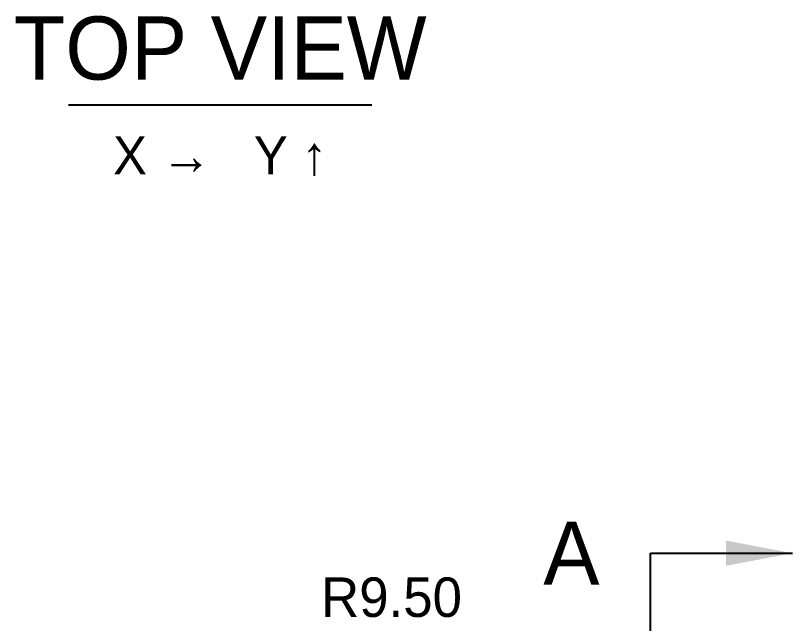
# Model space of a CAD drawing. Header units: millimetres. Extents: x -113 to 601, y 5 to 415.
# Drawn here: x 141.11 to 190.32, y 165.35 to 203.86 of the extents above; entities that cross this region are included whole.
import ezdxf
from ezdxf.enums import TextEntityAlignment as Align

# ---------------------------------------------------------------- set-up
doc = ezdxf.new("R2010")
doc.units = ezdxf.units.MM
doc.linetypes.add('PHANTOM', pattern=[21, 11, -2, 2, -2, 2, -2])
doc.layers.add('CUT', color=1, linetype='PHANTOM')
doc.layers.add('TEXT', color=3, linetype='CONTINUOUS')

msp = doc.modelspace()

# ---------------------------------------------------------------- linework, layer by layer
at = {"layer": 'CUT'}
for p, q in [((181.317457, 159.496), (181.317457, 169.8)), ((181.317457, 169.8), (190.317457, 169.8))]:
    msp.add_line(p, q, dxfattribs=at)
msp.add_solid([(190.317457, 169.8), (186.117457, 170.598), (186.117457, 169.002)], dxfattribs=at)
at = {"layer": 'TEXT'}
msp.add_line((144.467457, 198.2), (163.667457, 198.2), dxfattribs=at)

# ---------------------------------------------------------------- texts
for s, height, p in [('TOP VIEW', 4, (154.067457, 199.8)), ('X →   Y ↑', 2.4, (154.067457, 193.8))]:
    msp.add_text(s, height=height, dxfattribs=at).set_placement(p, align=Align.CENTER)
msp.add_text('A', height=4, dxfattribs=at).set_placement((176.317457, 169.8), align=Align.MIDDLE_CENTER)
msp.add_text('R9.50', height=2.5, dxfattribs=at).set_placement((160.464418, 165.761967))

doc.saveas('drawing.dxf')
